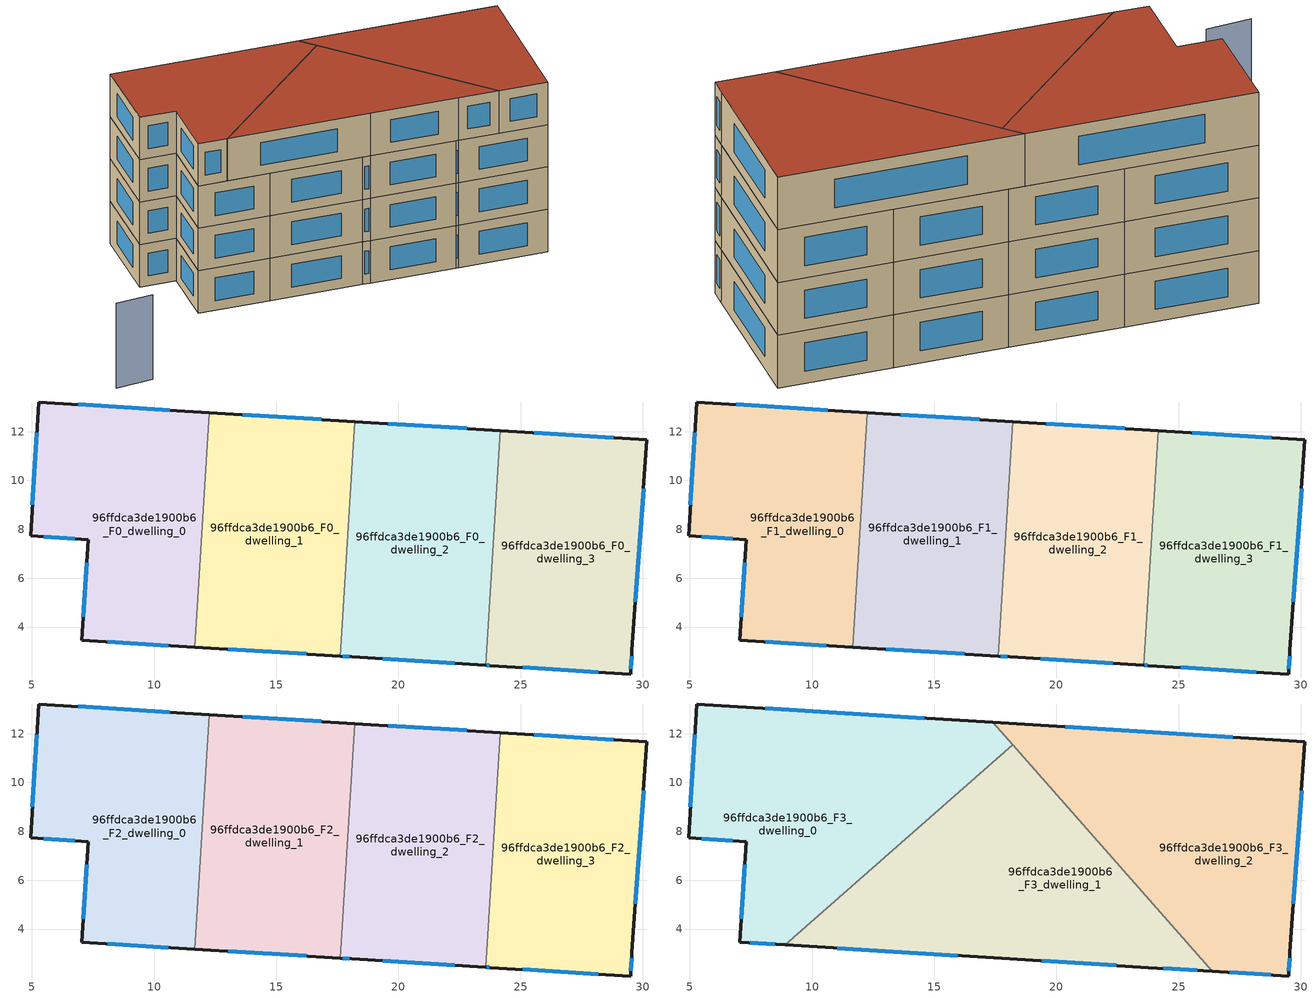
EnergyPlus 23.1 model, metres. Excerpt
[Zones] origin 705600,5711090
96ffdca3de1900b6_F0_dwelling_0
 floor ground (EU_floor_Construction): 12.25,12.78 11.66,3.18 7.04,3.46 7.3,7.58 4.94,7.73 5.28,13.21 z0
 wall outside (EU_wall_Construction): 12.25,12.78 5.28,13.21 4.94,7.73 7.3,7.58 7.04,3.46 11.66,3.18 z0:3
 wall to 96ffdca3de1900b6_F0_dwelling_1 (EU_wall_Construction): 11.66,3.18 12.25,12.78 z0:3
 window (EU_Window_Construction): 5.2,11.94 5.02,9 / 10.64,12.88 6.89,13.11 / 8.11,3.4 10.59,3.24 / 7.24,6.63 7.1,4.42 / 5.49,7.7 6.75,7.62 z0.69:2.31
96ffdca3de1900b6_F0_dwelling_1
 floor ground (EU_floor_Construction): 18.21,12.41 17.62,2.81 11.66,3.18 12.25,12.78 z0
 wall outside (EU_wall_Construction): 11.66,3.18 17.62,2.81 / 18.21,12.41 12.25,12.78 z0:3
 wall to 96ffdca3de1900b6_F0_dwelling_2 (EU_wall_Construction): 17.62,2.81 18.21,12.41 z0:3
 window (EU_Window_Construction): 13.03,3.09 16.24,2.9 / 16.83,12.5 13.63,12.7 z0.69:2.31
96ffdca3de1900b6_F0_dwelling_2
 floor ground (EU_floor_Construction): 24.17,12.04 23.58,2.44 18.1,2.79 17.62,2.81 18.21,12.41 z0
 wall outside (EU_wall_Construction): 24.17,12.04 18.21,12.41 / 17.62,2.81 18.1,2.79 23.58,2.44 z0:3
 wall to 96ffdca3de1900b6_F0_dwelling_3 (EU_wall_Construction): 23.58,2.44 24.17,12.04 z0:3
 window (EU_Window_Construction): 22.79,12.13 19.59,12.33 / 19.37,2.7 22.31,2.52 / 17.73,2.81 17.99,2.79 z0.69:2.31
96ffdca3de1900b6_F0_dwelling_3
 floor ground (EU_floor_Construction): 30.18,11.67 29.56,3.03 29.5,2.08 23.76,2.42 23.58,2.44 24.17,12.04 z0
 wall outside (EU_wall_Construction): 23.58,2.44 23.76,2.42 29.5,2.08 29.56,3.03 30.18,11.67 24.17,12.04 z0:3
 window (EU_Window_Construction): 23.62,2.43 23.72,2.43 / 28.79,11.76 25.56,11.96 / 29.7,5.03 30.03,9.67 / 29.52,2.3 29.55,2.81 / 25.09,2.34 28.17,2.16 z0.69:2.31
96ffdca3de1900b6_F1_dwelling_0
 floor to 96ffdca3de1900b6_F0_dwelling_0 (EU_floor_Construction): 12.25,12.78 11.66,3.18 7.04,3.46 7.3,7.58 4.94,7.73 5.28,13.21 z3
 wall outside (EU_wall_Construction): 12.25,12.78 5.28,13.21 4.94,7.73 7.3,7.58 7.04,3.46 11.66,3.18 z3:6
 wall to 96ffdca3de1900b6_F1_dwelling_1 (EU_wall_Construction): 11.66,3.18 12.25,12.78 z3:6
 window (EU_Window_Construction): 5.2,11.94 5.02,9 / 10.64,12.88 6.89,13.11 / 8.11,3.4 10.59,3.24 / 7.24,6.63 7.1,4.42 / 5.49,7.7 6.75,7.62 z3.69:5.31
96ffdca3de1900b6_F1_dwelling_1
 floor to 96ffdca3de1900b6_F0_dwelling_1 (EU_floor_Construction): 18.21,12.41 17.62,2.81 11.66,3.18 12.25,12.78 z3
 wall outside (EU_wall_Construction): 11.66,3.18 17.62,2.81 / 18.21,12.41 12.25,12.78 z3:6
 wall to 96ffdca3de1900b6_F1_dwelling_2 (EU_wall_Construction): 17.62,2.81 18.21,12.41 z3:6
 window (EU_Window_Construction): 13.03,3.09 16.24,2.9 / 16.83,12.5 13.63,12.7 z3.69:5.31
96ffdca3de1900b6_F1_dwelling_2
 floor to 96ffdca3de1900b6_F0_dwelling_2 (EU_floor_Construction): 24.17,12.04 23.58,2.44 18.1,2.79 17.62,2.81 18.21,12.41 z3
 wall outside (EU_wall_Construction): 24.17,12.04 18.21,12.41 / 17.62,2.81 18.1,2.79 23.58,2.44 z3:6
 wall to 96ffdca3de1900b6_F1_dwelling_3 (EU_wall_Construction): 23.58,2.44 24.17,12.04 z3:6
 window (EU_Window_Construction): 22.79,12.13 19.59,12.33 / 19.37,2.7 22.31,2.52 / 17.73,2.81 17.99,2.79 z3.69:5.31
96ffdca3de1900b6_F1_dwelling_3
 floor to 96ffdca3de1900b6_F0_dwelling_3 (EU_floor_Construction): 30.18,11.67 29.56,3.03 29.5,2.08 23.76,2.42 23.58,2.44 24.17,12.04 z3
 wall outside (EU_wall_Construction): 23.58,2.44 23.76,2.42 29.5,2.08 29.56,3.03 30.18,11.67 24.17,12.04 z3:6
 window (EU_Window_Construction): 23.62,2.43 23.72,2.43 / 28.79,11.76 25.56,11.96 / 29.7,5.03 30.03,9.67 / 29.52,2.3 29.55,2.81 / 25.09,2.34 28.17,2.16 z3.69:5.31
96ffdca3de1900b6_F2_dwelling_0
 floor to 96ffdca3de1900b6_F1_dwelling_0 (EU_floor_Construction): 12.25,12.78 11.66,3.18 7.04,3.46 7.3,7.58 4.94,7.73 5.28,13.21 z6
 wall outside (EU_wall_Construction): 12.25,12.78 5.28,13.21 4.94,7.73 7.3,7.58 7.04,3.46 11.66,3.18 z6:9
 wall to 96ffdca3de1900b6_F2_dwelling_1 (EU_wall_Construction): 11.66,3.18 12.25,12.78 z6:9
 window (EU_Window_Construction): 5.2,11.94 5.02,9 / 10.64,12.88 6.89,13.11 / 8.11,3.4 10.59,3.24 / 7.24,6.63 7.1,4.42 / 5.49,7.7 6.75,7.62 z6.69:8.31
96ffdca3de1900b6_F2_dwelling_1
 floor to 96ffdca3de1900b6_F1_dwelling_1 (EU_floor_Construction): 18.21,12.41 17.62,2.81 11.66,3.18 12.25,12.78 z6
 wall outside (EU_wall_Construction): 11.66,3.18 17.62,2.81 / 18.21,12.41 12.25,12.78 z6:9
 wall to 96ffdca3de1900b6_F2_dwelling_2 (EU_wall_Construction): 17.62,2.81 18.21,12.41 z6:9
 window (EU_Window_Construction): 13.03,3.09 16.24,2.9 / 16.83,12.5 13.63,12.7 z6.69:8.31
96ffdca3de1900b6_F2_dwelling_2
 floor to 96ffdca3de1900b6_F1_dwelling_2 (EU_floor_Construction): 24.17,12.04 23.58,2.44 18.1,2.79 17.62,2.81 18.21,12.41 z6
 wall outside (EU_wall_Construction): 24.17,12.04 18.21,12.41 / 17.62,2.81 18.1,2.79 23.58,2.44 z6:9
 wall to 96ffdca3de1900b6_F2_dwelling_3 (EU_wall_Construction): 23.58,2.44 24.17,12.04 z6:9
 window (EU_Window_Construction): 22.79,12.13 19.59,12.33 / 19.37,2.7 22.31,2.52 / 17.73,2.81 17.99,2.79 z6.69:8.31
96ffdca3de1900b6_F2_dwelling_3
 floor to 96ffdca3de1900b6_F1_dwelling_3 (EU_floor_Construction): 30.18,11.67 29.56,3.03 29.5,2.08 23.76,2.42 23.58,2.44 24.17,12.04 z6
 wall outside (EU_wall_Construction): 23.58,2.44 23.76,2.42 29.5,2.08 29.56,3.03 30.18,11.67 24.17,12.04 z6:9
 window (EU_Window_Construction): 23.62,2.43 23.72,2.43 / 28.79,11.76 25.56,11.96 / 29.7,5.03 30.03,9.67 / 29.52,2.3 29.55,2.81 / 25.09,2.34 28.17,2.16 z6.69:8.31
96ffdca3de1900b6_F3_dwelling_0
 floor to 96ffdca3de1900b6_F2_dwelling_0 (EU_floor_Construction): 12.25,12.78 11.83,5.92 8.9,3.35 7.04,3.46 7.3,7.58 4.94,7.73 5.28,13.21 z9
 floor to 96ffdca3de1900b6_F2_dwelling_1 (EU_floor_Construction): 17.4,12.46 18.16,11.6 18.16,11.49 11.83,5.92 12.25,12.78 z9
 wall outside (EU_wall_Construction): 17.4,12.46 5.28,13.21 4.94,7.73 7.3,7.58 7.04,3.46 8.9,3.35 z9:12
 wall to 96ffdca3de1900b6_F3_dwelling_1 (EU_wall_Construction): 8.9,3.35 18.21,11.54 z9:12
 wall to 96ffdca3de1900b6_F3_dwelling_2 (EU_wall_Construction): 18.21,11.54 17.4,12.46 z9:12
 window (EU_Window_Construction): 5.49,7.7 6.75,7.62 / 5.2,11.94 5.02,9 / 14.6,12.64 8.09,13.04 / 7.47,3.44 8.47,3.37 / 7.24,6.63 7.1,4.42 z9.69:11.31
 roof outside (EU_roof_Construction): 18.21,11.54 17.4,12.46 5.28,13.21 4.94,7.73 7.3,7.58 7.04,3.46 8.9,3.35 z12
96ffdca3de1900b6_F3_dwelling_1
 floor to 96ffdca3de1900b6_F2_dwelling_1 (EU_floor_Construction): 18.16,11.49 17.62,2.81 11.66,3.18 11.83,5.92 z9
 floor to 96ffdca3de1900b6_F2_dwelling_0 (EU_floor_Construction): 11.83,5.92 11.66,3.18 8.9,3.35 z9
 floor to 96ffdca3de1900b6_F2_dwelling_2 (EU_floor_Construction): 18.21,11.54 23.75,5.25 23.58,2.44 18.1,2.79 17.62,2.81 18.16,11.49 z9
 floor to 96ffdca3de1900b6_F2_dwelling_3 (EU_floor_Construction): 23.75,5.25 26.37,2.27 23.76,2.42 23.58,2.44 z9
 wall outside (EU_wall_Construction): 8.9,3.35 18.1,2.79 23.76,2.42 26.38,2.27 z9:12
 wall to 96ffdca3de1900b6_F3_dwelling_2 (EU_wall_Construction): 26.38,2.27 18.21,11.54 z9:12
 window (EU_Window_Construction): 24.37,2.39 25.77,2.3 / 19.41,2.7 22.45,2.51 / 11.03,3.22 15.97,2.92 z9.69:11.31
 roof outside (EU_roof_Construction): 26.38,2.27 18.21,11.54 8.9,3.35 18.1,2.79 23.76,2.42 z12
96ffdca3de1900b6_F3_dwelling_2
 floor to 96ffdca3de1900b6_F2_dwelling_2 (EU_floor_Construction): 24.17,12.04 23.75,5.25 18.16,11.6 18.21,12.41 z9
 floor to 96ffdca3de1900b6_F2_dwelling_3 (EU_floor_Construction): 30.18,11.67 29.56,3.03 29.5,2.08 26.37,2.27 23.75,5.25 24.17,12.04 z9
 floor to 96ffdca3de1900b6_F2_dwelling_1 (EU_floor_Construction): 18.21,12.41 18.16,11.6 17.4,12.46 z9
 wall outside (EU_wall_Construction): 26.38,2.27 29.5,2.08 29.56,3.03 30.18,11.67 17.4,12.46 z9:12
 window (EU_Window_Construction): 27.22,11.85 20.36,12.28 / 29.7,5.03 30.03,9.67 / 29.52,2.3 29.55,2.81 / 27.1,2.22 28.78,2.12 z9.69:11.31
 roof outside (EU_roof_Construction): 29.5,2.08 29.56,3.03 30.18,11.67 17.4,12.46 26.38,2.27 z12
shading: -1.01,-2.87 1.42,-2.76 z0:6
[Building]
EU S2 Campaign: North Axis=0; Terrain=City; Solar Distribution=FullExterior
[Site:Location]
London: Latitude=51.5; Longitude=-0.5; Time Zone=0; Elevation=25
[SizingPeriod:WeatherFileDays]
AnnualSizingPeriod: Begin Month=1; Begin Day of Month=1; End Month=12; End Day of Month=31; Day of Week for Start Day=Monday; Use Weather File Daylight Saving Period=No; Use Weather File Rain and Snow Indicators=No
[MATERIAL]
EU_InternalMass_Material: Roughness=MediumRough; Thickness=0.1; Conductivity=1; Density=1800; Specific Heat=900; Thermal Absorptance=0.9; Solar Absorptance=0.7; Visible Absorptance=0.7
[MATERIAL:NOMASS] Roughness=MediumRough; Thermal Absorptance=0.9; Solar Absorptance=0.7; Visible Absorptance=0.7
Name | Thermal Resistance
EU_wall_NoMass | 0.635353
EU_roof_NoMass | 0.675062
EU_floor_NoMass | 1.96382
[WINDOWMATERIAL:SIMPLEGLAZINGSYSTEM]
EU_Window_SimpleGlazing: UFactor=2.96269; Solar Heat Gain Coefficient=0.76; Visible Transmittance=0.76
[CONSTRUCTION]
EU_wall_Construction: EU_wall_NoMass
EU_roof_Construction: EU_roof_NoMass
EU_floor_Construction: EU_floor_NoMass
EU_Window_Construction: EU_Window_SimpleGlazing
EU_InternalMass_Construction: EU_InternalMass_Material
[ZONE] Type=1; Multiplier=1; Ceiling Height=autocalculate; Floor Area=autocalculate; Part of Total Floor Area=Yes
Name | Volume
96ffdca3de1900b6_F0_dwelling_0; 96ffdca3de1900b6_F1_dwelling_0; 96ffdca3de1900b6_F2_dwelling_0 | 172.372
96ffdca3de1900b6_F3_dwelling_0 | 229.809
96ffdca3de1900b6_F0_dwelling_1; 96ffdca3de1900b6_F1_dwelling_1; 96ffdca3de1900b6_F2_dwelling_1 | 172.36
96ffdca3de1900b6_F3_dwelling_1 | 229.817
96ffdca3de1900b6_F0_dwelling_2; 96ffdca3de1900b6_F1_dwelling_2; 96ffdca3de1900b6_F2_dwelling_2 | 172.365
96ffdca3de1900b6_F3_dwelling_2 | 229.82
96ffdca3de1900b6_F0_dwelling_3; 96ffdca3de1900b6_F1_dwelling_3; 96ffdca3de1900b6_F2_dwelling_3 | 172.359
[INTERNALMASS] Construction=EU_InternalMass_Construction
Name | Zone or ZoneList | Surface Area
96ffdca3de1900b6_F0_dwelling_0_EU_InternalMass | 96ffdca3de1900b6_F0_dwelling_0 | 57.4573
96ffdca3de1900b6_F0_dwelling_1_EU_InternalMass | 96ffdca3de1900b6_F0_dwelling_1 | 57.4536
96ffdca3de1900b6_F0_dwelling_2_EU_InternalMass | 96ffdca3de1900b6_F0_dwelling_2 | 57.455
96ffdca3de1900b6_F0_dwelling_3_EU_InternalMass | 96ffdca3de1900b6_F0_dwelling_3 | 57.4537
96ffdca3de1900b6_F1_dwelling_0_EU_InternalMass | 96ffdca3de1900b6_F1_dwelling_0 | 57.4573
96ffdca3de1900b6_F1_dwelling_1_EU_InternalMass | 96ffdca3de1900b6_F1_dwelling_1 | 57.4536
96ffdca3de1900b6_F1_dwelling_2_EU_InternalMass | 96ffdca3de1900b6_F1_dwelling_2 | 57.455
96ffdca3de1900b6_F1_dwelling_3_EU_InternalMass | 96ffdca3de1900b6_F1_dwelling_3 | 57.4537
96ffdca3de1900b6_F2_dwelling_0_EU_InternalMass | 96ffdca3de1900b6_F2_dwelling_0 | 57.4573
96ffdca3de1900b6_F2_dwelling_1_EU_InternalMass | 96ffdca3de1900b6_F2_dwelling_1 | 57.4536
96ffdca3de1900b6_F2_dwelling_2_EU_InternalMass | 96ffdca3de1900b6_F2_dwelling_2 | 57.455
96ffdca3de1900b6_F2_dwelling_3_EU_InternalMass | 96ffdca3de1900b6_F2_dwelling_3 | 57.4537
96ffdca3de1900b6_F3_dwelling_0_EU_InternalMass | 96ffdca3de1900b6_F3_dwelling_0 | 76.6064
96ffdca3de1900b6_F3_dwelling_1_EU_InternalMass | 96ffdca3de1900b6_F3_dwelling_1 | 76.6067
96ffdca3de1900b6_F3_dwelling_2_EU_InternalMass | 96ffdca3de1900b6_F3_dwelling_2 | 76.6068
[OTHEREQUIPMENT] Fuel Type=Electricity; Design Level Calculation Method=Watts/Area; Power per Zone Floor Area=1; Fraction Latent=0; Fraction Radiant=0; Fraction Lost=0; Carbon Dioxide Generation Rate=0; EndUse Subcategory=EU_Step8_InternalGains
Name | Zone or ZoneList or Space or SpaceList | Schedule
EU_Step8_InternalGain_96ffdca3de1900b6_F0_dwelling_0_f000 | 96ffdca3de1900b6_F0_dwelling_0 | EU_Step8_GainSchedule_96ffdca3de1900b6_F0_dwelling_0_f000
EU_Step8_InternalGain_96ffdca3de1900b6_F0_dwelling_1_f000 | 96ffdca3de1900b6_F0_dwelling_1 | EU_Step8_GainSchedule_96ffdca3de1900b6_F0_dwelling_1_f000
EU_Step8_InternalGain_96ffdca3de1900b6_F0_dwelling_2_f000 | 96ffdca3de1900b6_F0_dwelling_2 | EU_Step8_GainSchedule_96ffdca3de1900b6_F0_dwelling_2_f000
EU_Step8_InternalGain_96ffdca3de1900b6_F0_dwelling_3_f000 | 96ffdca3de1900b6_F0_dwelling_3 | EU_Step8_GainSchedule_96ffdca3de1900b6_F0_dwelling_3_f000
EU_Step8_InternalGain_96ffdca3de1900b6_F1_dwelling_0_f000 | 96ffdca3de1900b6_F1_dwelling_0 | EU_Step8_GainSchedule_96ffdca3de1900b6_F1_dwelling_0_f000
EU_Step8_InternalGain_96ffdca3de1900b6_F1_dwelling_1_f000 | 96ffdca3de1900b6_F1_dwelling_1 | EU_Step8_GainSchedule_96ffdca3de1900b6_F1_dwelling_1_f000
EU_Step8_InternalGain_96ffdca3de1900b6_F1_dwelling_2_f000 | 96ffdca3de1900b6_F1_dwelling_2 | EU_Step8_GainSchedule_96ffdca3de1900b6_F1_dwelling_2_f000
EU_Step8_InternalGain_96ffdca3de1900b6_F1_dwelling_3_f000 | 96ffdca3de1900b6_F1_dwelling_3 | EU_Step8_GainSchedule_96ffdca3de1900b6_F1_dwelling_3_f000
EU_Step8_InternalGain_96ffdca3de1900b6_F2_dwelling_0_f000 | 96ffdca3de1900b6_F2_dwelling_0 | EU_Step8_GainSchedule_96ffdca3de1900b6_F2_dwelling_0_f000
EU_Step8_InternalGain_96ffdca3de1900b6_F2_dwelling_1_f000 | 96ffdca3de1900b6_F2_dwelling_1 | EU_Step8_GainSchedule_96ffdca3de1900b6_F2_dwelling_1_f000
EU_Step8_InternalGain_96ffdca3de1900b6_F2_dwelling_2_f000 | 96ffdca3de1900b6_F2_dwelling_2 | EU_Step8_GainSchedule_96ffdca3de1900b6_F2_dwelling_2_f000
EU_Step8_InternalGain_96ffdca3de1900b6_F2_dwelling_3_f000 | 96ffdca3de1900b6_F2_dwelling_3 | EU_Step8_GainSchedule_96ffdca3de1900b6_F2_dwelling_3_f000
EU_Step8_InternalGain_96ffdca3de1900b6_F3_dwelling_0_f000 | 96ffdca3de1900b6_F3_dwelling_0 | EU_Step8_GainSchedule_96ffdca3de1900b6_F3_dwelling_0_f000
EU_Step8_InternalGain_96ffdca3de1900b6_F3_dwelling_1_f000 | 96ffdca3de1900b6_F3_dwelling_1 | EU_Step8_GainSchedule_96ffdca3de1900b6_F3_dwelling_1_f000
EU_Step8_InternalGain_96ffdca3de1900b6_F3_dwelling_2_f000 | 96ffdca3de1900b6_F3_dwelling_2 | EU_Step8_GainSchedule_96ffdca3de1900b6_F3_dwelling_2_f000
[ZONEVENTILATION:DESIGNFLOWRATE] Schedule=EU_AlwaysOn; Design Flow Rate Calculation Method=AirChanges/Hour; Air Changes per Hour=0.555504; Ventilation Type=Natural; Fan Pressure Rise=0; Fan Total Efficiency=1; Constant Term Coefficient=1; Temperature Term Coefficient=0; Velocity Term Coefficient=0; Velocity Squared Term Coefficient=0; Minimum Indoor Temperature=-100; Maximum Indoor Temperature=100; Delta Temperature=-100; Minimum Outdoor Temperature=-100; Maximum Outdoor Temperature=100; Maximum Wind Speed=40
Name | Zone or ZoneList or Space or SpaceList
EU_ConstantAir_96ffdca3de1900b6_F0_dwelling_0 | 96ffdca3de1900b6_F0_dwelling_0
EU_ConstantAir_96ffdca3de1900b6_F0_dwelling_1 | 96ffdca3de1900b6_F0_dwelling_1
EU_ConstantAir_96ffdca3de1900b6_F0_dwelling_2 | 96ffdca3de1900b6_F0_dwelling_2
EU_ConstantAir_96ffdca3de1900b6_F0_dwelling_3 | 96ffdca3de1900b6_F0_dwelling_3
EU_ConstantAir_96ffdca3de1900b6_F1_dwelling_0 | 96ffdca3de1900b6_F1_dwelling_0
EU_ConstantAir_96ffdca3de1900b6_F1_dwelling_1 | 96ffdca3de1900b6_F1_dwelling_1
EU_ConstantAir_96ffdca3de1900b6_F1_dwelling_2 | 96ffdca3de1900b6_F1_dwelling_2
EU_ConstantAir_96ffdca3de1900b6_F1_dwelling_3 | 96ffdca3de1900b6_F1_dwelling_3
EU_ConstantAir_96ffdca3de1900b6_F2_dwelling_0 | 96ffdca3de1900b6_F2_dwelling_0
EU_ConstantAir_96ffdca3de1900b6_F2_dwelling_1 | 96ffdca3de1900b6_F2_dwelling_1
EU_ConstantAir_96ffdca3de1900b6_F2_dwelling_2 | 96ffdca3de1900b6_F2_dwelling_2
EU_ConstantAir_96ffdca3de1900b6_F2_dwelling_3 | 96ffdca3de1900b6_F2_dwelling_3
EU_ConstantAir_96ffdca3de1900b6_F3_dwelling_0 | 96ffdca3de1900b6_F3_dwelling_0
EU_ConstantAir_96ffdca3de1900b6_F3_dwelling_1 | 96ffdca3de1900b6_F3_dwelling_1
EU_ConstantAir_96ffdca3de1900b6_F3_dwelling_2 | 96ffdca3de1900b6_F3_dwelling_2
[HVACTEMPLATE:THERMOSTAT] Constant Heating Setpoint=20; Constant Cooling Setpoint=50
EU_HeatOnly_96ffdca3de1900b6_F0_dwelling_0; EU_HeatOnly_96ffdca3de1900b6_F0_dwelling_1; EU_HeatOnly_96ffdca3de1900b6_F0_dwelling_2; EU_HeatOnly_96ffdca3de1900b6_F0_dwelling_3; EU_HeatOnly_96ffdca3de1900b6_F1_dwelling_0; EU_HeatOnly_96ffdca3de1900b6_F1_dwelling_1; EU_HeatOnly_96ffdca3de1900b6_F1_dwelling_2; EU_HeatOnly_96ffdca3de1900b6_F1_dwelling_3; EU_HeatOnly_96ffdca3de1900b6_F2_dwelling_0; EU_HeatOnly_96ffdca3de1900b6_F2_dwelling_1; EU_HeatOnly_96ffdca3de1900b6_F2_dwelling_2; EU_HeatOnly_96ffdca3de1900b6_F2_dwelling_3; EU_HeatOnly_96ffdca3de1900b6_F3_dwelling_0; EU_HeatOnly_96ffdca3de1900b6_F3_dwelling_1; EU_HeatOnly_96ffdca3de1900b6_F3_dwelling_2
[HVACTEMPLATE:ZONE:IDEALLOADSAIRSYSTEM] System Availability Schedule=EU_AlwaysOn; Maximum Heating Supply Air Temperature=50; Minimum Cooling Supply Air Temperature=13; Maximum Heating Supply Air Humidity Ratio=0.0156; Minimum Cooling Supply Air Humidity Ratio=0.0077; Heating Limit=NoLimit; Cooling Limit=NoLimit; Heating Availability Schedule=EU_AlwaysOn; Cooling Availability Schedule=EU_CoolingOff; Dehumidification Control Type=ConstantSensibleHeatRatio; Cooling Sensible Heat Ratio=0.7; Dehumidification Setpoint=60; Humidification Control Type=None; Humidification Setpoint=30; Outdoor Air Method=None; Outdoor Air Flow Rate per Person=0.00944; Outdoor Air Flow Rate per Zone Floor Area=0; Outdoor Air Flow Rate per Zone=0; Demand Controlled Ventilation Type=None; Outdoor Air Economizer Type=NoEconomizer; Heat Recovery Type=None; Sensible Heat Recovery Effectiveness=0.7; Latent Heat Recovery Effectiveness=0.65
Name | Template Thermostat
96ffdca3de1900b6_F0_dwelling_0 | EU_HeatOnly_96ffdca3de1900b6_F0_dwelling_0
96ffdca3de1900b6_F0_dwelling_1 | EU_HeatOnly_96ffdca3de1900b6_F0_dwelling_1
96ffdca3de1900b6_F0_dwelling_2 | EU_HeatOnly_96ffdca3de1900b6_F0_dwelling_2
96ffdca3de1900b6_F0_dwelling_3 | EU_HeatOnly_96ffdca3de1900b6_F0_dwelling_3
96ffdca3de1900b6_F1_dwelling_0 | EU_HeatOnly_96ffdca3de1900b6_F1_dwelling_0
96ffdca3de1900b6_F1_dwelling_1 | EU_HeatOnly_96ffdca3de1900b6_F1_dwelling_1
96ffdca3de1900b6_F1_dwelling_2 | EU_HeatOnly_96ffdca3de1900b6_F1_dwelling_2
96ffdca3de1900b6_F1_dwelling_3 | EU_HeatOnly_96ffdca3de1900b6_F1_dwelling_3
96ffdca3de1900b6_F2_dwelling_0 | EU_HeatOnly_96ffdca3de1900b6_F2_dwelling_0
96ffdca3de1900b6_F2_dwelling_1 | EU_HeatOnly_96ffdca3de1900b6_F2_dwelling_1
96ffdca3de1900b6_F2_dwelling_2 | EU_HeatOnly_96ffdca3de1900b6_F2_dwelling_2
96ffdca3de1900b6_F2_dwelling_3 | EU_HeatOnly_96ffdca3de1900b6_F2_dwelling_3
96ffdca3de1900b6_F3_dwelling_0 | EU_HeatOnly_96ffdca3de1900b6_F3_dwelling_0
96ffdca3de1900b6_F3_dwelling_1 | EU_HeatOnly_96ffdca3de1900b6_F3_dwelling_1
96ffdca3de1900b6_F3_dwelling_2 | EU_HeatOnly_96ffdca3de1900b6_F3_dwelling_2
[SIZING:ZONE] Zone Cooling Design Supply Air Temperature Input Method=SupplyAirTemperature; Zone Cooling Design Supply Air Temperature=13; Zone Heating Design Supply Air Temperature Input Method=SupplyAirTemperature; Zone Heating Design Supply Air Temperature=50; Zone Cooling Design Supply Air Humidity Ratio=0.008; Zone Heating Design Supply Air Humidity Ratio=0.008; Cooling Design Air Flow Method=DesignDay; Cooling Design Air Flow Rate=0; Cooling Minimum Air Flow per Zone Floor Area=0.000762; Cooling Minimum Air Flow=0; Cooling Minimum Air Flow Fraction=0.2; Heating Design Air Flow Method=DesignDay; Heating Design Air Flow Rate=0; Heating Maximum Air Flow per Zone Floor Area=0.002032; Heating Maximum Air Flow=0.141576; Heating Maximum Air Flow Fraction=0.3; Account for Dedicated Outdoor Air System=No; Dedicated Outdoor Air System Control Strategy=NeutralSupplyAir; Dedicated Outdoor Air Low Setpoint Temperature for Design=autosize; Dedicated Outdoor Air High Setpoint Temperature for Design=autosize; Zone Load Sizing Method=Sensible Load Only No Latent Load; Zone Latent Cooling Design Supply Air Humidity Ratio Input Method=HumidityRatioDifference; Zone Cooling Design Supply Air Humidity Ratio Difference=0.005; Zone Latent Heating Design Supply Air Humidity Ratio Input Method=HumidityRatioDifference; Zone Humidification Design Supply Air Humidity Ratio Difference=0.005
96ffdca3de1900b6_F0_dwelling_0; 96ffdca3de1900b6_F0_dwelling_1; 96ffdca3de1900b6_F0_dwelling_2; 96ffdca3de1900b6_F0_dwelling_3; 96ffdca3de1900b6_F1_dwelling_0; 96ffdca3de1900b6_F1_dwelling_1; 96ffdca3de1900b6_F1_dwelling_2; 96ffdca3de1900b6_F1_dwelling_3; 96ffdca3de1900b6_F2_dwelling_0; 96ffdca3de1900b6_F2_dwelling_1; 96ffdca3de1900b6_F2_dwelling_2; 96ffdca3de1900b6_F2_dwelling_3; 96ffdca3de1900b6_F3_dwelling_0; 96ffdca3de1900b6_F3_dwelling_1; 96ffdca3de1900b6_F3_dwelling_2
[SCHEDULE:CONSTANT]
Name | Hourly Value
EU_AlwaysOn | 1
EU_CoolingOff | 0
[SCHEDULE:FILE] Column Number=1; Rows to Skip at Top=0; Number of Hours of Data=8760; Column Separator=Comma; Interpolate to Timestep=No; Minutes per Item=60; Adjust Schedule for Daylight Savings=Yes
Name | File
EU_Step8_GainSchedule_96ffdca3de1900b6_F0_dwelling_0_f000 | ../../schedules/96ffdca3de1900b6/96ffdca3de1900b6_F0_dwelling_0_f000_gain.csv
EU_Step8_GainSchedule_96ffdca3de1900b6_F0_dwelling_1_f000 | ../../schedules/96ffdca3de1900b6/96ffdca3de1900b6_F0_dwelling_1_f000_gain.csv
EU_Step8_GainSchedule_96ffdca3de1900b6_F0_dwelling_2_f000 | ../../schedules/96ffdca3de1900b6/96ffdca3de1900b6_F0_dwelling_2_f000_gain.csv
EU_Step8_GainSchedule_96ffdca3de1900b6_F0_dwelling_3_f000 | ../../schedules/96ffdca3de1900b6/96ffdca3de1900b6_F0_dwelling_3_f000_gain.csv
EU_Step8_GainSchedule_96ffdca3de1900b6_F1_dwelling_0_f000 | ../../schedules/96ffdca3de1900b6/96ffdca3de1900b6_F1_dwelling_0_f000_gain.csv
EU_Step8_GainSchedule_96ffdca3de1900b6_F1_dwelling_1_f000 | ../../schedules/96ffdca3de1900b6/96ffdca3de1900b6_F1_dwelling_1_f000_gain.csv
EU_Step8_GainSchedule_96ffdca3de1900b6_F1_dwelling_2_f000 | ../../schedules/96ffdca3de1900b6/96ffdca3de1900b6_F1_dwelling_2_f000_gain.csv
EU_Step8_GainSchedule_96ffdca3de1900b6_F1_dwelling_3_f000 | ../../schedules/96ffdca3de1900b6/96ffdca3de1900b6_F1_dwelling_3_f000_gain.csv
EU_Step8_GainSchedule_96ffdca3de1900b6_F2_dwelling_0_f000 | ../../schedules/96ffdca3de1900b6/96ffdca3de1900b6_F2_dwelling_0_f000_gain.csv
EU_Step8_GainSchedule_96ffdca3de1900b6_F2_dwelling_1_f000 | ../../schedules/96ffdca3de1900b6/96ffdca3de1900b6_F2_dwelling_1_f000_gain.csv
EU_Step8_GainSchedule_96ffdca3de1900b6_F2_dwelling_2_f000 | ../../schedules/96ffdca3de1900b6/96ffdca3de1900b6_F2_dwelling_2_f000_gain.csv
EU_Step8_GainSchedule_96ffdca3de1900b6_F2_dwelling_3_f000 | ../../schedules/96ffdca3de1900b6/96ffdca3de1900b6_F2_dwelling_3_f000_gain.csv
EU_Step8_GainSchedule_96ffdca3de1900b6_F3_dwelling_0_f000 | ../../schedules/96ffdca3de1900b6/96ffdca3de1900b6_F3_dwelling_0_f000_gain.csv
EU_Step8_GainSchedule_96ffdca3de1900b6_F3_dwelling_1_f000 | ../../schedules/96ffdca3de1900b6/96ffdca3de1900b6_F3_dwelling_1_f000_gain.csv
EU_Step8_GainSchedule_96ffdca3de1900b6_F3_dwelling_2_f000 | ../../schedules/96ffdca3de1900b6/96ffdca3de1900b6_F3_dwelling_2_f000_gain.csv
